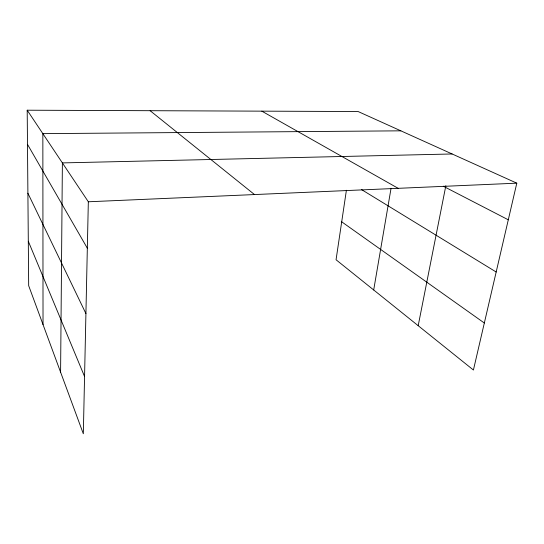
<?xml version="1.0" encoding="UTF-8"?>
<svg xmlns="http://www.w3.org/2000/svg" width="544" height="544" viewBox="0 0 544 544"><rect width="100%" height="100%" fill="white"/><g stroke="black" fill="none" stroke-linecap="round" stroke-linejoin="round"><path stroke-width="0.82" d="M60.595 372.198L62.383 162.908L452.118 153.972M27.2 110.208L88.332 201.776L83.327 433.792L28.676 285.695L27.2 110.208L358.122 111.534L516.8 183.172L473.416 370.022L336.056 259.76L346.399 190.271M373.694 289.972L391.054 188.299M418.193 325.693L445.842 185.749M88.332 201.776L516.8 183.172M400.867 130.832L42.847 133.64L43.03 324.605M443.285 186.225L508.293 219.803M261.814 111.146L398.154 188.326M361.434 189.516L496.176 272.007M341.707 221.809L484.33 323.014M150.124 110.704L254.504 194.562M27.486 144.35L87.332 248.214M27.894 193.229L85.918 313.589M28.302 241.237L84.565 376.543"/></g></svg>
